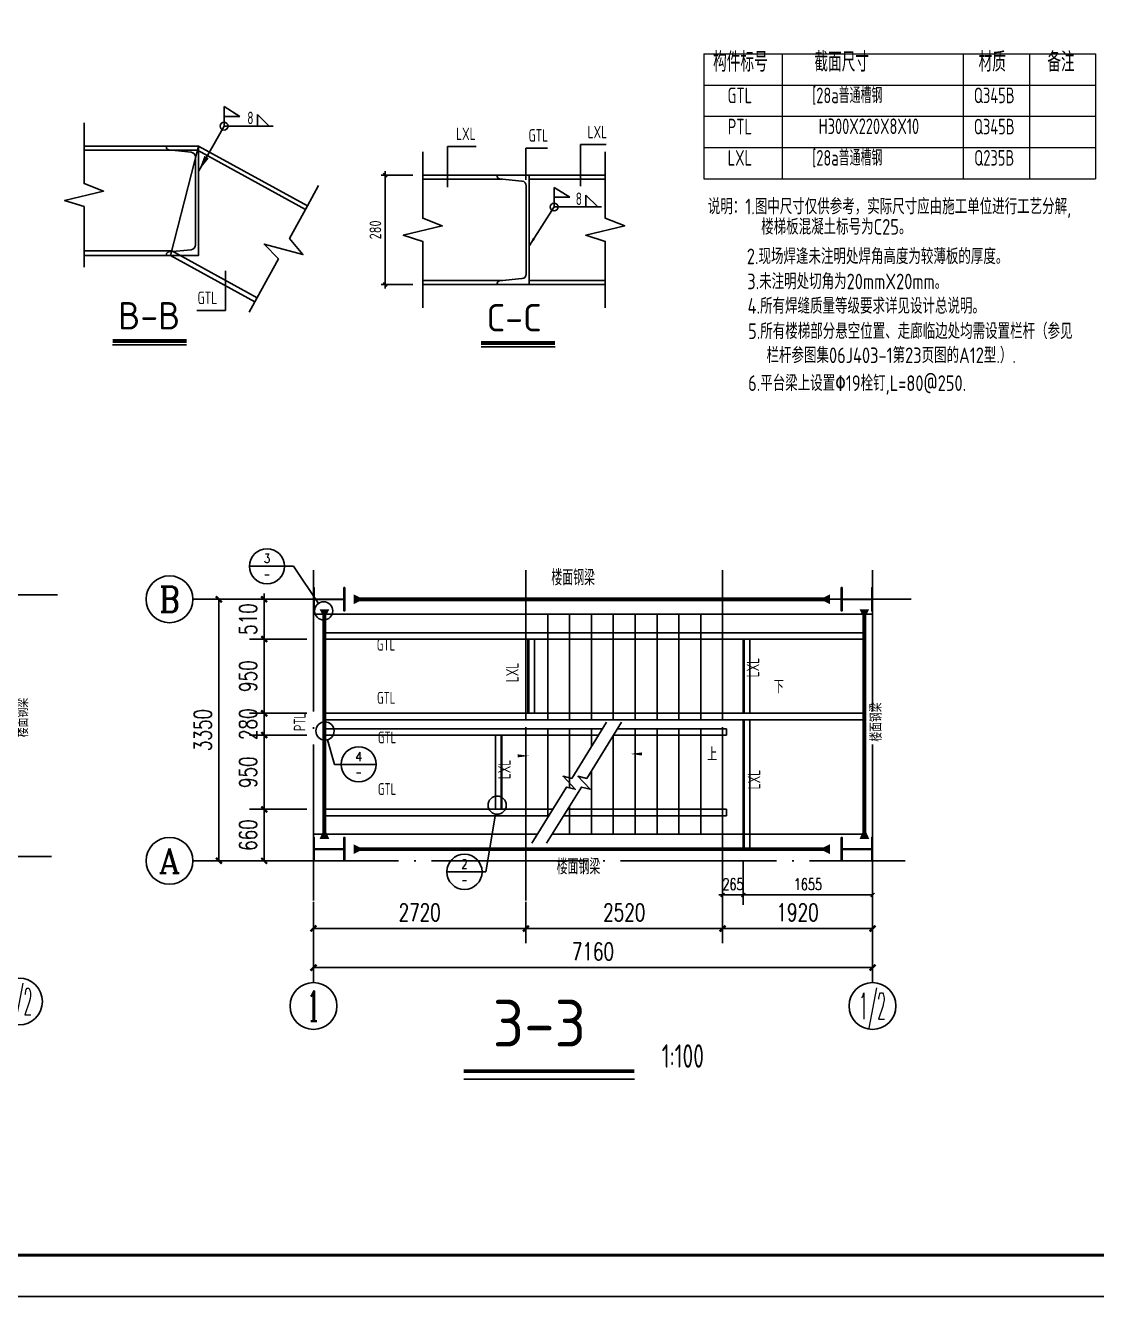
# Model space of a CAD drawing. Extents: x -89996 to 1006241, y -2176 to 440573.
# Drawn here: x 765586 to 779305, y 141094 to 157371 of the extents above; entities that cross this region are included whole.
import ezdxf
from ezdxf.enums import TextEntityAlignment as Align

# ---------------------------------------------------------------- set-up
doc = ezdxf.new("R2010")
doc.units = 0
doc.header["$LTSCALE"] = 1000
doc.header["$MEASUREMENT"] = 0
doc.linetypes.add('DOTE', pattern=[2.4200000000000004, 2, -0.2, 0.02, -0.2])
for name, color, linetype in [('AXIS', 3, 'Continuous'), ('AXIS_TEXT', 7, 'Continuous'), ('BORDER', 7, 'Continuous'), ('COLU', 7, 'Continuous'), ('DIM_SYMB', 3, 'Continuous'), ('DOTE', 1, 'DOTE'), ('Gjlx', 3, 'Continuous'), ('GL', 150, 'Continuous'), ('GZ', 50, 'Continuous'), ('NUM', 7, 'Continuous'), ('PUB_DIM', 3, 'Continuous'), ('PUB_TEXT', 7, 'Continuous'), ('PUB_TITLE', 4, 'Continuous'), ('PZ', 202, 'Continuous'), ('STPM_RBEAM_NUM', 7, 'Continuous'), ('STPM_RBEAM_SIG', 2, 'Continuous'), ('TEXT', 7, 'Continuous'), ('THIN', 7, 'Continuous'), ('WELD', 7, 'Continuous'), ('YCX', 90, 'Continuous'), ('型钢', 6, 'Continuous'), ('引出线', 3, 'Continuous')]:
    doc.layers.add(name, color=color, linetype=linetype)
doc.layers.add('S-OTHR-THIN', color=7, linetype='Continuous', lineweight=18)
doc.layers.add('螺栓', color=15, linetype='Continuous', lineweight=18)
doc.styles.add('_TCH_AXIS', font='COMPLEX', dxfattribs={"bigfont": 'GBCBIG'})
doc.styles.add('_TCH_DIM', font='SIMPLEX', dxfattribs={"bigfont": 'GBCBIG'})
doc.styles.add('_TCH_DIM_T3', font='SIMPLEX', dxfattribs={"width": 0.7058823529411765, "bigfont": 'GBCBIG'})
doc.styles.add('_TCH_LABEL', font='COMPLEX', dxfattribs={"bigfont": 'GBCBIG'})
doc.styles.add('COMPLEX', font='COMPLEX')
doc.styles.get("Standard").update_dxf_attribs({"font": 'gbenor.shx', "bigfont": 'gbcbig.shx'})
doc.styles.add('TSSD_Dimension', font='Tssdeng.shx', dxfattribs={"width": 0.8, "bigfont": 'hztxt.shx'})
doc.styles.add('TSSD_Label', font='tssdeng.shx', dxfattribs={"width": 0.7, "bigfont": 'hztxt.shx'})
doc.styles.add('TSSD_Norm', font='tssdeng.shx', dxfattribs={"bigfont": 'hztxt.shx'})
doc.styles.add('TSSD_Rein', font='Tssdeng.shx', dxfattribs={"width": 0.7, "bigfont": 'hztxt.shx'})
doc.dimstyles.new('_TCH_ARCH&&50', dxfattribs={"dimtxt": 148.75, "dimasz": 50, "dimexe": 125, "dimexo": 150, "dimgap": 63.12500000000001, "dimtad": 1, "dimdec": 0, "dimzin": 0, "dimdsep": 46, "dimtxsty": '_TCH_DIM_T3', "dimblk": 'ARCHTICK', "dimcen": 0.09, "dimclrd": 3, "dimclre": 3, "dimclrt": 7, "dimazin": 2, "dimtfac": 1, "dimtdec": 0, "dimtix": 1, "dimtmove": 2, "dimatfit": 3, "dimfxl": 0, "dimtolj": 1, "dimtzin": 0, "dimarcsym": 0})
doc.dimstyles.new('_TCH_ARCH&&75', dxfattribs={"dimtxt": 223.125, "dimasz": 75, "dimexe": 187.5, "dimexo": 225, "dimgap": 94.68750000000001, "dimtad": 1, "dimdec": 0, "dimzin": 0, "dimdsep": 46, "dimtxsty": '_TCH_DIM_T3', "dimblk": 'ARCHTICK', "dimcen": 0.09, "dimclrt": 7, "dimazin": 2, "dimtfac": 1, "dimtdec": 0, "dimtix": 1, "dimtmove": 2, "dimatfit": 3, "dimfxl": 0, "dimtolj": 1, "dimtzin": 0, "dimarcsym": 0})
doc.dimstyles.new('TSSD_10_50', dxfattribs={"dimtxt": 150, "dimasz": 50, "dimexe": 50, "dimexo": 125, "dimgap": 50, "dimtad": 1, "dimdec": 0, "dimlfac": 0.2, "dimzin": 0, "dimdsep": 46, "dimtxsty": 'TSSD_Dimension', "dimblk": 'ARCHTICK', "dimcen": 0, "dimdle": 50, "dimclrt": 7, "dimadec": 0, "dimazin": 0, "dimtfac": 1, "dimtdec": 0, "dimtix": 1, "dimtmove": 2, "dimatfit": 3, "dimfxl": 0, "dimtolj": 1, "dimtzin": 0, "dimarcsym": 0})
doc.dimstyles.new('TSSD_LEADER_STYLE_100.0', dxfattribs={"dimtxt": 300, "dimasz": 100, "dimexe": 100, "dimexo": 250, "dimgap": 0.09, "dimtad": 0, "dimtih": 1, "dimtoh": 1, "dimdec": 4, "dimzin": 0, "dimdsep": 46, "dimtxsty": 'Standard', "dimcen": 0.09, "dimdle": 100, "dimclrt": 7, "dimadec": 0, "dimazin": 0, "dimtfac": 1, "dimtdec": 4, "dimtofl": 0, "dimtmove": 0, "dimatfit": 3, "dimfxl": 0, "dimtolj": 1, "dimtzin": 0, "dimarcsym": 0})
doc.dimstyles.new('TSSD_LEADER_STYLE_200.0', dxfattribs={"dimtxt": 0.18, "dimasz": 200, "dimexe": 0.18, "dimexo": 0.0625, "dimgap": 0.09, "dimtad": 0, "dimtih": 1, "dimtoh": 1, "dimdec": 4, "dimzin": 0, "dimdsep": 46, "dimtxsty": 'Standard', "dimcen": 0.09, "dimadec": 0, "dimazin": 0, "dimtfac": 1, "dimtdec": 4, "dimtofl": 0, "dimtmove": 0, "dimatfit": 3, "dimfxl": 0, "dimtolj": 1, "dimtzin": 0, "dimarcsym": 0})

# ---------------------------------------------------------------- blocks, each defined once
blk = doc.blocks.new('_WELD001')
at = {"linetype": 'ByBlock'}
h = blk.add_hatch(color=0, dxfattribs=at)
h.paths.add_polyline_path([(0.8000000000000007, 0.5), (0, 1), (0, 0.5)], flags=16)
edge = h.paths.add_edge_path()
edge.add_line((0.8000000000000007, 0.5), (0, 1))
edge.add_line((0, 0.5), (0.8000000000000007, 0.5))
edge.add_line((0, 0), (0, 1))
at = {"color": 0, "linetype": 'ByBlock'}
for p, q in [((0, 0), (0, 1)), ((0.8000000000000007, 0.5), (0, 1)), ((0, 0.5), (0.8000000000000007, 0.5))]:
    blk.add_line(p, q, dxfattribs=at)
blk = doc.blocks.new('_WELD003')
at = {"color": 0, "linetype": 'ByBlock'}
blk.add_circle((0, 0), 0.5, dxfattribs=at)
blk = doc.blocks.new('_WELD004')
at = {"color": 0, "linetype": 'ByBlock'}
for p, q in [((0, 1), (0.9999999999999991, 0)), ((0, 0), (0, 1))]:
    blk.add_line(p, q, dxfattribs=at)
blk = doc.blocks.new('_ArchTick')
at = {"color": 0, "linetype": 'ByBlock', "const_width": 0.4}
blk.add_lwpolyline([(-0.5, -0.5), (0.5, 0.5)], dxfattribs=at)
blk = doc.blocks.new('*D2552')
at = {"layer": 'AXIS', "color": 0, "lineweight": -2, "transparency": 16777216}
for p, q in [((770549.7532565352, 155452.8285089657), (770142.9179762118, 155452.8285089657)), ((770192.9179762118, 155502.8285089657), (770192.9179762118, 154002.8285089661)), ((770549.7532565352, 154052.8285089661), (770142.9179762118, 154052.8285089661))]:
    blk.add_line(p, q, dxfattribs=at)
at = {"layer": 'Defpoints', "color": 0, "transparency": 16777216}
for p in [(770674.7532565352, 155452.8285089657), (770192.9179762118, 154052.8285089661), (770674.7532565352, 154052.8285089661)]:
    blk.add_point(p, dxfattribs=at)
at = {"layer": 'AXIS', "color": 0, "lineweight": -2, "transparency": 16777216, "xscale": 50, "yscale": 50, "zscale": 50}
for p, rotation in [((770192.9179762118, 155452.8285089657), 90), ((770192.9179762118, 154052.8285089661), 270)]:
    blk.add_blockref('_ArchTick', p, dxfattribs=dict(at, rotation=rotation))
at = {"layer": 'AXIS', "color": 7, "transparency": 16777216, "insert": (770067.9179762118, 154752.828508966), "char_height": 150, "attachment_point": 5, "rotation": 90, "style": 'TSSD_Dimension'}
blk.add_mtext('\\A1;280', dxfattribs=at)
blk = doc.blocks.new('*D2589')
at = {"layer": 'AXIS', "color": 3, "linetype": 'ByBlock', "lineweight": -2, "transparency": 16777216}
for p, q in [((774515.2212639037, 146672.879630641), (774515.2212639037, 146111.9034683497)), ((774780.1718688777, 146672.8717376434), (774780.1718688777, 146111.9034683497)), ((774515.2212639037, 146236.9034683497), (774465.2212639037, 146236.9034683497)), ((774515.2212639037, 146236.9034683497), (774780.1718688777, 146236.9034683497)), ((774780.1718688777, 146236.9034683497), (774830.1718688777, 146236.9034683497))]:
    blk.add_line(p, q, dxfattribs=at)
at = {"layer": 'Defpoints', "color": 0, "linetype": 'ByBlock', "transparency": 16777216}
for p in [(774515.2212639037, 146822.879630641), (774780.1718688777, 146822.8717376434), (774780.1718688777, 146236.9034683497)]:
    blk.add_point(p, dxfattribs=at)
at = {"layer": 'AXIS', "color": 3, "linetype": 'ByBlock', "lineweight": -2, "transparency": 16777216, "xscale": 50, "yscale": 50, "zscale": 50}
blk.add_blockref('_ArchTick', (774515.2212639037, 146236.9034683497), dxfattribs=at)
at = {"layer": 'AXIS', "color": 3, "linetype": 'ByBlock', "lineweight": -2, "transparency": 16777216, "xscale": 50, "yscale": 50, "zscale": 50, "rotation": 180}
blk.add_blockref('_ArchTick', (774780.1718688777, 146236.9034683497), dxfattribs=at)
at = {"layer": 'AXIS', "color": 7, "linetype": 'ByBlock', "transparency": 16777216, "insert": (774647.6965663907, 146374.4034683497), "char_height": 148.75, "attachment_point": 5, "style": '_TCH_DIM_T3'}
blk.add_mtext('\\A1;265', dxfattribs=at)
blk = doc.blocks.new('*D2590')
at = {"layer": 'AXIS', "color": 3, "linetype": 'ByBlock', "lineweight": -2, "transparency": 16777216}
for p, q in [((774780.171868989, 146672.8754720577), (774780.171868989, 146111.9034683497)), ((776435.2212639407, 146522.9538102935), (776435.2212639407, 146111.9034683497)), ((774780.171868989, 146236.9034683497), (776435.2212639407, 146236.9034683497))]:
    blk.add_line(p, q, dxfattribs=at)
at = {"layer": 'Defpoints', "color": 0, "linetype": 'ByBlock', "transparency": 16777216}
for p in [(774780.171868989, 146822.8754720577), (776435.2212639407, 146672.9538102935), (776435.2212639407, 146236.9034683497)]:
    blk.add_point(p, dxfattribs=at)
at = {"layer": 'AXIS', "color": 3, "linetype": 'ByBlock', "lineweight": -2, "transparency": 16777216, "xscale": 50, "yscale": 50, "zscale": 50, "rotation": 180}
blk.add_blockref('_ArchTick', (774780.171868989, 146236.9034683497), dxfattribs=at)
at = {"layer": 'AXIS', "color": 3, "linetype": 'ByBlock', "lineweight": -2, "transparency": 16777216, "xscale": 50, "yscale": 50, "zscale": 50}
blk.add_blockref('_ArchTick', (776435.2212639407, 146236.9034683497), dxfattribs=at)
at = {"layer": 'AXIS', "color": 7, "linetype": 'ByBlock', "transparency": 16777216, "insert": (775607.6965664648, 146374.4034683497), "char_height": 148.75, "attachment_point": 5, "style": '_TCH_DIM_T3'}
blk.add_mtext('\\A1;1655', dxfattribs=at)
blk = doc.blocks.new('*D2637')
at = {"layer": 'Defpoints', "color": 0, "transparency": 16777216}
for p in [(768644.239263474, 147332.9538134448), (769415.6534593048, 147332.9538134448), (769415.6534593047, 146672.9538127752)]:
    blk.add_point(p, dxfattribs=at)
at = {"layer": 'PUB_DIM', "color": 0, "lineweight": -2, "transparency": 16777216}
for p, q in [((769190.6534593048, 147332.9538134448), (768456.739263474, 147332.9538134448)), ((768644.239263474, 146672.9538127752), (768644.239263474, 147332.9538134448)), ((769190.6534593047, 146672.9538127752), (768456.739263474, 146672.9538127752))]:
    blk.add_line(p, q, dxfattribs=at)
at = {"layer": 'PUB_DIM', "color": 0, "lineweight": -2, "transparency": 16777216, "xscale": 75, "yscale": 75, "zscale": 75}
for p, rotation in [((768644.239263474, 147332.9538134448), 90), ((768644.239263474, 146672.9538127752), 270)]:
    blk.add_blockref('_ArchTick', p, dxfattribs=dict(at, rotation=rotation))
at = {"layer": 'PUB_DIM', "color": 7, "transparency": 16777216, "insert": (768437.989263474, 147002.9538131101), "char_height": 223.125, "attachment_point": 5, "rotation": 90, "style": '_TCH_DIM_T3'}
blk.add_mtext('\\A1;660', dxfattribs=at)
blk = doc.blocks.new('*D2638')
at = {"layer": 'Defpoints', "color": 0, "transparency": 16777216}
for p in [(768644.2392634741, 148282.9538127743), (769415.6534593048, 148282.9538127743), (769415.6534593048, 147332.9538134449)]:
    blk.add_point(p, dxfattribs=at)
at = {"layer": 'PUB_DIM', "color": 0, "lineweight": -2, "transparency": 16777216}
for p, q in [((769190.6534593048, 148282.9538127743), (768456.7392634741, 148282.9538127743)), ((768644.2392634741, 147332.9538134449), (768644.2392634741, 148282.9538127743)), ((769190.6534593048, 147332.9538134449), (768456.7392634741, 147332.9538134449))]:
    blk.add_line(p, q, dxfattribs=at)
at = {"layer": 'PUB_DIM', "color": 0, "lineweight": -2, "transparency": 16777216, "xscale": 75, "yscale": 75, "zscale": 75}
for p, rotation in [((768644.2392634741, 148282.9538127743), 90), ((768644.2392634741, 147332.9538134449), 270)]:
    blk.add_blockref('_ArchTick', p, dxfattribs=dict(at, rotation=rotation))
at = {"layer": 'PUB_DIM', "color": 7, "transparency": 16777216, "insert": (768437.9892634741, 147807.9538131097), "char_height": 223.125, "attachment_point": 5, "rotation": 90, "style": '_TCH_DIM_T3'}
blk.add_mtext('\\A1;950', dxfattribs=at)
blk = doc.blocks.new('*D2639')
at = {"layer": 'Defpoints', "color": 0, "transparency": 16777216}
for p in [(768644.2392634742, 148562.9538134451), (769415.653459305, 148562.9538134451), (769415.6534593048, 148282.953812774)]:
    blk.add_point(p, dxfattribs=at)
at = {"layer": 'PUB_DIM', "color": 0, "lineweight": -2, "transparency": 16777216}
for p, q in [((768644.2392634742, 148562.9538134451), (768644.2392634742, 148637.9538134451)), ((769190.653459305, 148562.9538134451), (768456.7392634742, 148562.9538134451)), ((768644.2392634742, 148282.953812774), (768644.2392634742, 148562.9538134451)), ((769190.6534593048, 148282.953812774), (768456.7392634742, 148282.953812774)), ((768644.2392634742, 148282.953812774), (768644.2392634742, 148207.953812774))]:
    blk.add_line(p, q, dxfattribs=at)
at = {"layer": 'PUB_DIM', "color": 0, "lineweight": -2, "transparency": 16777216, "xscale": 75, "yscale": 75, "zscale": 75}
for p, rotation in [((768644.2392634742, 148562.9538134451), 270), ((768644.2392634742, 148282.953812774), 90)]:
    blk.add_blockref('_ArchTick', p, dxfattribs=dict(at, rotation=rotation))
at = {"layer": 'PUB_DIM', "color": 7, "transparency": 16777216, "insert": (768437.9892634742, 148422.9538131096), "char_height": 223.125, "attachment_point": 5, "rotation": 90, "style": '_TCH_DIM_T3'}
blk.add_mtext('\\A1;280', dxfattribs=at)
blk = doc.blocks.new('*D2640')
at = {"layer": 'Defpoints', "color": 0, "transparency": 16777216}
for p in [(768644.2392634742, 149512.9538127742), (769415.6534593051, 149512.9538127742), (769415.653459305, 148562.9538134453)]:
    blk.add_point(p, dxfattribs=at)
at = {"layer": 'PUB_DIM', "color": 0, "lineweight": -2, "transparency": 16777216}
for p, q in [((769190.6534593051, 149512.9538127742), (768456.7392634742, 149512.9538127742)), ((768644.2392634742, 148562.9538134453), (768644.2392634742, 149512.9538127742)), ((769190.653459305, 148562.9538134453), (768456.7392634742, 148562.9538134453))]:
    blk.add_line(p, q, dxfattribs=at)
at = {"layer": 'PUB_DIM', "color": 0, "lineweight": -2, "transparency": 16777216, "xscale": 75, "yscale": 75, "zscale": 75}
for p, rotation in [((768644.2392634742, 149512.9538127742), 90), ((768644.2392634742, 148562.9538134453), 270)]:
    blk.add_blockref('_ArchTick', p, dxfattribs=dict(at, rotation=rotation))
at = {"layer": 'PUB_DIM', "color": 7, "transparency": 16777216, "insert": (768437.9892634742, 149037.9538131099), "char_height": 223.125, "attachment_point": 5, "rotation": 90, "style": '_TCH_DIM_T3'}
blk.add_mtext('\\A1;950', dxfattribs=at)
blk = doc.blocks.new('*D2641')
at = {"layer": 'Defpoints', "color": 0, "transparency": 16777216}
for p in [(768644.2392634744, 150022.953812865), (769415.6534593051, 150022.953812865), (769415.6534593051, 149512.9538127743)]:
    blk.add_point(p, dxfattribs=at)
at = {"layer": 'PUB_DIM', "color": 0, "lineweight": -2, "transparency": 16777216}
for p, q in [((768644.2392634744, 150022.953812865), (768644.2392634744, 150097.953812865)), ((769190.6534593051, 150022.953812865), (768456.7392634744, 150022.953812865)), ((768644.2392634744, 149512.9538127743), (768644.2392634744, 150022.953812865)), ((769190.6534593051, 149512.9538127743), (768456.7392634744, 149512.9538127743)), ((768644.2392634744, 149512.9538127743), (768644.2392634744, 149437.9538127743))]:
    blk.add_line(p, q, dxfattribs=at)
at = {"layer": 'PUB_DIM', "color": 0, "lineweight": -2, "transparency": 16777216, "xscale": 75, "yscale": 75, "zscale": 75}
for p, rotation in [((768644.2392634744, 150022.953812865), 270), ((768644.2392634744, 149512.9538127743), 90)]:
    blk.add_blockref('_ArchTick', p, dxfattribs=dict(at, rotation=rotation))
at = {"layer": 'PUB_DIM', "color": 7, "transparency": 16777216, "insert": (768437.9892634744, 149767.9538128198), "char_height": 223.125, "attachment_point": 5, "rotation": 90, "style": '_TCH_DIM_T3'}
blk.add_mtext('\\A1;510', dxfattribs=at)
blk = doc.blocks.new('*D2642')
at = {"layer": 'Defpoints', "color": 0, "transparency": 16777216}
for p in [(768063.9562795995, 150022.9538128732), (768366.1922581289, 150022.9538128732), (768366.1922581289, 146672.9538127743)]:
    blk.add_point(p, dxfattribs=at)
at = {"layer": 'PUB_DIM', "color": 0, "lineweight": -2, "transparency": 16777216}
for p, q in [((768141.1922581289, 150022.9538128732), (767876.4562795995, 150022.9538128732)), ((768063.9562795995, 146672.9538127743), (768063.9562795995, 150022.9538128732)), ((768141.1922581289, 146672.9538127743), (767876.4562795995, 146672.9538127743))]:
    blk.add_line(p, q, dxfattribs=at)
at = {"layer": 'PUB_DIM', "color": 0, "lineweight": -2, "transparency": 16777216, "xscale": 75, "yscale": 75, "zscale": 75}
for p, rotation in [((768063.9562795995, 150022.9538128732), 90), ((768063.9562795995, 146672.9538127743), 270)]:
    blk.add_blockref('_ArchTick', p, dxfattribs=dict(at, rotation=rotation))
at = {"layer": 'PUB_DIM', "color": 7, "transparency": 16777216, "insert": (767857.7062795995, 148347.9538128238), "char_height": 223.125, "attachment_point": 5, "rotation": 90, "style": '_TCH_DIM_T3'}
blk.add_mtext('\\A1;3350', dxfattribs=at)
blk = doc.blocks.new('*D2643')
at = {"layer": 'Defpoints', "color": 0, "transparency": 16777216}
for p in [(774515.2212639035, 146372.9538127747), (776435.2212638453, 146372.9538127745), (776435.2212638453, 145807.1293593129)]:
    blk.add_point(p, dxfattribs=at)
at = {"layer": 'PUB_DIM', "color": 0, "lineweight": -2, "transparency": 16777216}
for p, q in [((774515.2212639035, 146147.9538127747), (774515.2212639035, 145619.6293593129)), ((776435.2212638453, 146147.9538127745), (776435.2212638453, 145619.6293593129)), ((774515.2212639035, 145807.1293593129), (776435.2212638453, 145807.1293593129))]:
    blk.add_line(p, q, dxfattribs=at)
at = {"layer": 'PUB_DIM', "color": 0, "lineweight": -2, "transparency": 16777216, "xscale": 75, "yscale": 75, "zscale": 75, "rotation": 180}
blk.add_blockref('_ArchTick', (774515.2212639035, 145807.1293593129), dxfattribs=at)
at = {"layer": 'PUB_DIM', "color": 0, "lineweight": -2, "transparency": 16777216, "xscale": 75, "yscale": 75, "zscale": 75}
blk.add_blockref('_ArchTick', (776435.2212638453, 145807.1293593129), dxfattribs=at)
at = {"layer": 'PUB_DIM', "color": 7, "transparency": 16777216, "insert": (775475.2212638744, 146013.3793593129), "char_height": 223.125, "attachment_point": 5, "style": '_TCH_DIM_T3'}
blk.add_mtext('\\A1;1920', dxfattribs=at)
blk = doc.blocks.new('*D2644')
at = {"layer": 'Defpoints', "color": 0, "transparency": 16777216}
for p in [(771995.2212639097, 146372.953812775), (774515.2212639035, 146372.9538127747), (774515.2212639035, 145807.1293593132)]:
    blk.add_point(p, dxfattribs=at)
at = {"layer": 'PUB_DIM', "color": 0, "lineweight": -2, "transparency": 16777216}
for p, q in [((771995.2212639097, 146147.953812775), (771995.2212639097, 145619.6293593132)), ((774515.2212639035, 146147.9538127747), (774515.2212639035, 145619.6293593132)), ((771995.2212639097, 145807.1293593132), (774515.2212639035, 145807.1293593132))]:
    blk.add_line(p, q, dxfattribs=at)
at = {"layer": 'PUB_DIM', "color": 0, "lineweight": -2, "transparency": 16777216, "xscale": 75, "yscale": 75, "zscale": 75, "rotation": 180}
blk.add_blockref('_ArchTick', (771995.2212639097, 145807.1293593132), dxfattribs=at)
at = {"layer": 'PUB_DIM', "color": 0, "lineweight": -2, "transparency": 16777216, "xscale": 75, "yscale": 75, "zscale": 75}
blk.add_blockref('_ArchTick', (774515.2212639035, 145807.1293593132), dxfattribs=at)
at = {"layer": 'PUB_DIM', "color": 7, "transparency": 16777216, "insert": (773255.2212639067, 146013.3793593132), "char_height": 223.125, "attachment_point": 5, "style": '_TCH_DIM_T3'}
blk.add_mtext('\\A1;2520', dxfattribs=at)
blk = doc.blocks.new('*D2645')
at = {"layer": 'Defpoints', "color": 0, "transparency": 16777216}
for p in [(769275.2212638402, 146372.9538127753), (771995.2212639097, 146372.953812775), (771995.2212639097, 145807.1293593135)]:
    blk.add_point(p, dxfattribs=at)
at = {"layer": 'PUB_DIM', "color": 0, "lineweight": -2, "transparency": 16777216}
for p, q in [((769275.2212638402, 146147.9538127753), (769275.2212638402, 145619.6293593135)), ((771995.2212639097, 146147.953812775), (771995.2212639097, 145619.6293593135)), ((769275.2212638402, 145807.1293593135), (771995.2212639097, 145807.1293593135))]:
    blk.add_line(p, q, dxfattribs=at)
at = {"layer": 'PUB_DIM', "color": 0, "lineweight": -2, "transparency": 16777216, "xscale": 75, "yscale": 75, "zscale": 75, "rotation": 180}
blk.add_blockref('_ArchTick', (769275.2212638402, 145807.1293593135), dxfattribs=at)
at = {"layer": 'PUB_DIM', "color": 0, "lineweight": -2, "transparency": 16777216, "xscale": 75, "yscale": 75, "zscale": 75}
blk.add_blockref('_ArchTick', (771995.2212639097, 145807.1293593135), dxfattribs=at)
at = {"layer": 'PUB_DIM', "color": 7, "transparency": 16777216, "insert": (770635.221263875, 146013.3793593135), "char_height": 223.125, "attachment_point": 5, "style": '_TCH_DIM_T3'}
blk.add_mtext('\\A1;2720', dxfattribs=at)
blk = doc.blocks.new('*D2646')
at = {"layer": 'Defpoints', "color": 0, "transparency": 16777216}
for p in [(769275.2212638403, 146372.9538127745), (776435.2212638455, 146372.9538127745), (776435.2212638455, 145305.7464443784)]:
    blk.add_point(p, dxfattribs=at)
at = {"layer": 'PUB_DIM', "color": 0, "lineweight": -2, "transparency": 16777216}
for p, q in [((769275.2212638403, 146147.9538127745), (769275.2212638403, 145118.2464443784)), ((776435.2212638455, 146147.9538127745), (776435.2212638455, 145118.2464443784)), ((769275.2212638403, 145305.7464443784), (776435.2212638455, 145305.7464443784))]:
    blk.add_line(p, q, dxfattribs=at)
at = {"layer": 'PUB_DIM', "color": 0, "lineweight": -2, "transparency": 16777216, "xscale": 75, "yscale": 75, "zscale": 75, "rotation": 180}
blk.add_blockref('_ArchTick', (769275.2212638403, 145305.7464443784), dxfattribs=at)
at = {"layer": 'PUB_DIM', "color": 0, "lineweight": -2, "transparency": 16777216, "xscale": 75, "yscale": 75, "zscale": 75}
blk.add_blockref('_ArchTick', (776435.2212638455, 145305.7464443784), dxfattribs=at)
at = {"layer": 'PUB_DIM', "color": 7, "transparency": 16777216, "insert": (772855.2212638429, 145511.9964443784), "char_height": 223.125, "attachment_point": 5, "style": '_TCH_DIM_T3'}
blk.add_mtext('\\A1;7160', dxfattribs=at)
blk = doc.blocks.new('_AXISO')
blk.add_circle((0, 0), 0.5)
at = {"layer": 'AXIS_TEXT', "style": 'COMPLEX', "width": 1.041666666666667}
blk.add_attdef('A', text='', height=0.56, dxfattribs=at).set_placement((-0.25, -0.28), (0.25, -0.28), align=Align.FIT)

msp = doc.modelspace()

# ---------------------------------------------------------------- linework, layer by layer
at = {"layer": 'AXIS'}
for p, q in [((768905.4455117596, 150445.7952714813), (768455.4455117596, 150445.7952714813)), ((769018.8038167033, 150445.7952714813), (768905.4455117596, 150445.7952714813)), ((769339.9396933721, 149970.5374788313), (769018.8038167033, 150445.7952714813)), ((769454.8669621247, 148224.63084699), (769545.6120302943, 147908.4892441067)), ((769545.6120302943, 147908.4892441067), (769629.3908182285, 147908.4892441067)), ((770079.3908182285, 147908.4892441067), (769629.3908182285, 147908.4892441067)), ((771608.107788573, 147271.3439697064), (771482.684197078, 146532.3945953325)), ((771433.9543035313, 146532.3945953325), (770983.9543035313, 146532.3945953325)), ((771482.684197078, 146532.3945953325), (771433.9543035313, 146532.3945953325))]:
    msp.add_line(p, q, dxfattribs=at)
for centre, radius in [((768680.4455117596, 150445.7952714813), 225), ((769405.202131118, 149873.9538070603), 116.5658244654769), ((769422.7066377703, 148336.6723793373), 116.5658244654769), ((769854.3908182285, 147908.4892441067), 225), ((771627.6137965041, 147386.2661481051), 116.5658244654769), ((771208.9543035313, 146532.3945953325), 225)]:
    msp.add_circle(centre, radius, dxfattribs=at)
at = {"layer": 'BORDER', "const_width": 39.77272519886361}
msp.add_lwpolyline([(744132.1482201798, 141624.0125658005), (744132.1482201798, 172063.4049179974), (786874.570233892, 172063.4049179974), (786874.570233892, 141624.0125658005)], close=True, dxfattribs=at)
at = {"layer": 'COLU'}
for p, q in [((776435.2212638453, 149832.0386827363, 1.215519822169654), (769275.2212639097, 149832.0386827361, 1.215519822169654)), ((772143.1080593591, 147014.953812735), (769275.2212639097, 147014.9538127351, 1.215519822169654)), ((776331.0714624819, 147014.9538127349, -1.775018644080975), (772333.8044970528, 147014.953812735, -0.08082442459377637))]:
    msp.add_line(p, q, dxfattribs=at)
at = {"layer": 'DIM_SYMB'}
for points in [[(775118.8488765088, 148906.6695700158, 0, 0, 0), (771410.3781147305, 148906.6695700145, 0, 0, 0), (771410.3781147323, 148017.674147122, 0, 0, 0), (772039.1645419706, 148017.6741471234, 0, 40.00000000000001, 0), (771889.1645419706, 148017.6741471231, 0, 0, 0)], [(774266.2379236504, 148042.0399875419, 0, 0, 0), (773332.4679634677, 148042.0399875419, 0, 40.00000000000001, 0), (773482.4679634677, 148042.0399875419, 0, 0, 0)]]:
    msp.add_lwpolyline(points, format="xyseb", dxfattribs=at)
at = {"layer": 'DOTE'}
for p, q in [((769275.2212639097, 146164.9668299141), (769275.2212639096, 150395.4304238426)), ((771995.2212639097, 146164.9668299142), (771995.2212639096, 150395.4304238427)), ((774515.2212639037, 146164.9668299694), (774515.2212639035, 150395.4304238979)), ((776435.2212638455, 146164.9668299141), (776435.2212638453, 150395.4304238426)), ((765997.8573876994, 150079.5569548322), (757434.0769459169, 150079.5569549313)), ((776929.9726999115, 150022.9538127742), (768366.1922581289, 150022.9538128732)), ((757434.0769459169, 146729.5569548323), (765921.3845637578, 146729.5569548323)), ((768366.1922581289, 146672.9538127743), (776853.4998759698, 146672.9538127743))]:
    msp.add_line(p, q, dxfattribs=at)
at = {"layer": 'Gjlx', "const_width": 50}
for points in [[(769415.6534593053, 149895.2844973248), (769415.653459305, 146952.407057167)], [(775826.2265499416, 150022.8590548435), (769789.0280977347, 150022.9538128565)], [(776331.0714624822, 149895.2844973248), (776331.0714624819, 146952.407057167)], [(775826.2265499416, 146822.8590535047), (769789.0280977347, 146822.9538115176)]]:
    msp.add_lwpolyline(points, dxfattribs=at)
at = {"layer": 'GL'}
for p, q in [((767802.4142292675, 155823.5086477351), (766336.6505699602, 155823.5086477356)), ((767444.1798210207, 154423.508647736), (767802.4142292666, 155823.508647736)), ((769197.4349441992, 155059.5687340762), (767802.4142292675, 155823.5086477351)), ((767789.6201432568, 155773.508647736), (766336.6505699602, 155773.508647736)), ((769173.4192130959, 155015.7139206621), (767789.6201432568, 155773.508647736)), ((771648.6766949119, 155452.8285089661), (770674.7532565352, 155452.8285089657)), ((772038.6766949119, 155452.8285089661), (773012.6001332882, 155452.8285089657)), ((771689.9266949096, 155402.8285089661), (770674.7532565352, 155402.8285089661)), ((772038.6766949119, 155402.8285089661), (773012.6001332882, 155402.8285089661)), ((767459.5327242326, 154483.5086477351), (766336.6505699602, 154483.5086477356)), ((768553.8133506358, 153884.2597345792), (767459.5327242326, 154483.5086477351)), ((767444.1798210221, 154423.5086477351), (766336.6505699602, 154423.5086477356)), ((768524.9944733118, 153831.6339584825), (767444.1798210221, 154423.5086477351)), ((771689.9266949128, 154102.8285089661), (770674.7532565352, 154102.8285089661)), ((772038.6766949114, 154052.8285089661), (770674.7532565352, 154052.8285089661)), ((771648.6766949119, 154052.8285089661), (773012.6001332882, 154052.8285089661)), ((772038.6766949119, 154102.8285089661), (773012.6001332882, 154102.8285089661)), ((769415.6534593048, 149594.9538127749), (776331.0714624822, 149594.9538127059)), ((769415.6534593048, 149512.9538127749), (776331.0714624822, 149512.9538127059)), ((772022.2212600397, 148563.9206564992), (772022.2554594736, 149513.0262961098)), ((772032.2212600332, 148563.9202961659), (772032.2554594671, 149513.0259357765)), ((772104.2212600397, 148563.9206564992), (772104.2554594736, 149513.0262961097)), ((774780.1870644697, 148562.9538133919), (774780.2212639035, 149512.0594530024)), ((774790.1870644632, 148562.9534530586), (774790.221263897, 149512.0590926691)), ((774862.1870644697, 148562.9538133918), (774862.2212639035, 149512.0594530024)), ((769415.653459305, 148562.9538134455), (776331.0714624821, 148562.9538133765)), ((769415.653459305, 148480.9538134455), (776331.0714624821, 148480.9538133765)), ((774780.171868989, 146822.8754720577), (774780.2212638878, 148480.953813392)), ((774790.1718689885, 146822.8753151008), (774790.2212638813, 148480.9534530588)), ((774862.1718689506, 146822.8741850109), (774862.2212638878, 148480.953813392)), ((769415.653459305, 148364.9538127744), (772977.1023130507, 148364.9538127229)), ((773167.7987507426, 148364.9538127202), (774565.2212639038, 148364.9538127)), ((769415.653459305, 148282.9538127744), (772926.4085161885, 148282.9538127239)), ((771606.2212637627, 147333.495359531), (771606.221263763, 148281.4978420391)), ((771678.2212637627, 147333.495359531), (771678.221263763, 148281.497842039)), ((771688.2212637627, 147333.495359531), (771688.221263763, 148281.497842039)), ((773117.1049538804, 148282.9538127212), (774565.2212639037, 148282.9538127004)), ((772339.4342788644, 147332.9538127238), (769415.6534593051, 147332.9538127749)), ((774565.2212639037, 147332.9538126849), (772530.130716556, 147332.9538127205)), ((772288.8092788644, 147250.9538127238), (769415.6534593051, 147250.9538127749)), ((774565.2212639037, 147250.9538126834), (772479.505716556, 147250.9538127205))]:
    msp.add_line(p, q, dxfattribs=at)
for points in [[(766336.6505699602, 154273.508647736), (766336.6505699602, 154573.508647736), (766336.6505699602, 155050.5086477356), (766086.6505699602, 155130.5086477356), (766586.0243166115, 155248.824347319), (766336.6505699602, 155346.508647736), (766336.6505699602, 155823.5086477356), (766336.6505699602, 156123.5086477356)], [(770674.7532565352, 153752.8285089661), (770674.7532565352, 154052.8285089661), (770674.7532565352, 154604.8285089657), (770424.7532565352, 154684.8285089657), (770924.1270031864, 154803.1442085491), (770674.7532565352, 154900.8285089657), (770674.7532565352, 155452.8285089657), (770674.7532565352, 155752.8285089657)], [(773012.6001332882, 153752.8285089661), (773012.6001332882, 154052.8285089661), (773012.6001332882, 154604.8285089657), (772762.6001332882, 154684.8285089657), (773261.9738799394, 154803.1442085491), (773012.6001332882, 154900.8285089657), (773012.6001332882, 155452.8285089657), (773012.6001332882, 155752.8285089657)], [(768452.947280003, 153700.0695182401), (768597.0416666216, 153963.1983987245), (768826.1517413456, 154381.5733186946), (768645.3028440399, 154571.8196756727), (769140.1304542345, 154435.7374218659), (768968.324869476, 154641.1938141062), (769197.4349441992, 155059.5687340762), (769341.5293308177, 155322.6976145607)]]:
    msp.add_lwpolyline(points, dxfattribs=at)
at = {"layer": 'GZ'}
for points in [[(769275.2212638175, 150172.9538141142), (769275.2212639097, 149872.9538141142), (769285.2212637055, 149872.9538141047), (769285.2212638431, 150016.1042938703), (769290.2212638415, 150019.9538142243), (769660.5716287016, 150019.9538143413), (769665.2212638431, 150016.1042939916), (769665.2212638864, 149872.9538142364), (769675.2212638049, 149872.9538115333), (769675.2212636145, 150172.9538142132), (769665.2212641253, 150172.9538142341), (769665.2212638371, 150029.9538143433), (769660.7337954212, 150025.9538143415), (769290.2212638389, 150025.9538142243), (769285.2212638371, 150029.9538142221), (769285.2213082868, 150172.9539234376), (769275.2212638175, 150172.9538141142)], [(776035.2212639533, 150172.9538142133), (776035.2212640455, 149872.9538142133), (776045.2212638413, 149872.9538142037), (776045.2212639789, 150016.1042939693), (776050.2212639772, 150019.9538143234), (776420.5716288374, 150019.9538144404), (776425.2212639789, 150016.1042940906), (776425.2212640222, 149872.9538143355), (776435.2212639407, 149872.9538116324), (776435.2212637502, 150172.9538143122), (776425.221264261, 150172.9538143332), (776425.2212639728, 150029.9538144424), (776420.7337955569, 150025.9538144405), (776050.2212639747, 150025.9538143234), (776045.2212639728, 150029.9538143212), (776045.2213084225, 150172.9539235367), (776035.2212639533, 150172.9538142133)], [(769275.2212638175, 146972.9538127753), (769275.2212639097, 146672.9538127753), (769285.2212637055, 146672.9538127658), (769285.2212638431, 146816.1042925314), (769290.2212638415, 146819.9538128854), (769660.5716287016, 146819.9538130024), (769665.2212638431, 146816.1042926527), (769665.2212638864, 146672.9538128976), (769675.2212638049, 146672.9538101944), (769675.2212636145, 146972.9538128743), (769665.2212641253, 146972.9538128952), (769665.2212638371, 146829.9538130044), (769660.7337954212, 146825.9538130026), (769290.2212638389, 146825.9538128854), (769285.2212638371, 146829.9538128832), (769285.2213082868, 146972.9539220987), (769275.2212638175, 146972.9538127753)], [(776035.2212639533, 146972.9538128744), (776035.2212640455, 146672.9538128744), (776045.2212638413, 146672.9538128648), (776045.2212639789, 146816.1042926305), (776050.2212639772, 146819.9538129845), (776420.5716288374, 146819.9538131015), (776425.2212639789, 146816.1042927518), (776425.2212640222, 146672.9538129966), (776435.2212639407, 146672.9538102935), (776435.2212637502, 146972.9538129733), (776425.221264261, 146972.9538129943), (776425.2212639728, 146829.9538131035), (776420.7337955569, 146825.9538131016), (776050.2212639747, 146825.9538129845), (776045.2212639728, 146829.9538129823), (776045.2213084225, 146972.9539221978), (776035.2212639533, 146972.9538128744)]]:
    msp.add_lwpolyline(points, close=True, dxfattribs=at)
at = {"layer": 'NUM', "const_width": 50}
for points in [[(766703.2633149114, 153330.0419026235), (767650.9556226034, 153330.0419026235)], [(771421.7471624911, 153304.8332613842), (772369.4394701831, 153304.8332613842)]]:
    msp.add_lwpolyline(points, dxfattribs=at)
at = {"layer": 'NUM', "color": 6, "const_width": 50}
msp.add_lwpolyline([(771198.8733636641, 143979.6002631101), (773386.0878595992, 143979.6002631101)], dxfattribs=at)
at = {"layer": 'NUM', "color": 6}
msp.add_lwpolyline([(771198.8733636641, 143879.6002631101), (773386.0878595992, 143879.6002631101)], dxfattribs=at)
at = {"layer": 'PUB_DIM'}
for p, q in [((768458.5529994231, 150022.9538128667), (767730.7699340131, 150022.9538128667)), ((768458.5529993857, 146672.9538127743), (767730.7699339758, 146672.9538127743)), ((769275.2212639097, 145998.4918363834), (769275.2212639097, 145114.8178080886)), ((776435.2212638455, 145998.4918363834), (776435.2212638455, 145114.8178080886))]:
    msp.add_line(p, q, dxfattribs=at)
at = {"layer": 'PUB_TITLE'}
msp.add_lwpolyline([(742806.390713551, 141093.7095631489), (742806.390713551, 172593.7079206489), (787404.8732365434, 172593.7079206489), (787404.8732365434, 141093.7095631489)], close=True, dxfattribs=at)
at = {"layer": 'PZ'}
for p, q in [((771995.221263831, 149831.9306821989), (771995.221263831, 148480.9538133967)), ((772275.2212638309, 149831.9306821962), (772275.221263831, 148480.9538133967)), ((772555.2212638309, 149831.9306821935), (772555.221263831, 148480.9538133967)), ((772835.221263831, 149831.9306821909), (772835.221263831, 148480.9538133968)), ((773115.2212638309, 149831.9306821882), (773115.221263831, 148480.9538133968)), ((773395.2212638309, 149831.9306821856), (773395.221263831, 148480.9538133968)), ((773675.2212638309, 149831.9306821829), (773675.221263831, 148480.9538133968)), ((773955.2212638309, 149831.9306821802), (773955.221263831, 148480.9538133969)), ((774235.221263832, 149831.9306821775), (774235.2212638191, 148480.9538133995)), ((774515.2212639141, 149831.9306821775), (774515.2212639013, 148480.9538133995)), ((771995.221263831, 148364.9538127231), (771995.2212638314, 147014.9538127377)), ((772275.221263831, 148364.9538127231), (772275.2212638314, 147228.9445834356)), ((772555.221263831, 148364.9538127232), (772555.2212638312, 147608.0317626628)), ((772835.221263831, 148364.9538127233), (772835.2212638311, 148136.0063118305)), ((773395.2212638311, 148364.953812724), (773395.2212638316, 147014.9538127492)), ((773675.2212638311, 148364.953812724), (773675.2212638315, 147014.953812744)), ((773955.2212638311, 148364.9538127241), (773955.2212638315, 147014.9538127388)), ((774235.2212638311, 148364.9538127242), (774235.2212638316, 147014.953812735)), ((774515.2212639037, 147013.9769440448), (774515.2212639037, 148364.9538128228)), ((774565.2212639037, 148282.9538127004), (774565.2212639037, 148364.9538128228)), ((773115.2212638311, 148279.9068406338), (773115.2212638315, 147014.9538127545)), ((772835.221263831, 147013.9769440111), (772835.2212638311, 147826.9914659544)), ((772555.2212638309, 147013.976944011), (772555.2212638309, 147373.5943041089)), ((774565.2212639037, 147250.9538126834), (774565.2212639037, 147332.9538126849))]:
    msp.add_line(p, q, dxfattribs=at)
at = {"layer": 'STPM_RBEAM_SIG'}
for points in [[(769789.0280977347, 150022.9538128565, 125, 0, 0), (769914.0280977347, 150022.9538128565, 125, 0, 0)], [(775888.7660054764, 150022.953812785, 125, 0, 0), (775763.7660054764, 150022.953812785, 125, 0, 0)], [(769415.6534593053, 149895.2844973248, 125, 0, 0), (769415.6534593053, 149770.2844973248, 125, 0, 0)], [(776331.0714624822, 149895.2844973248, 125, 0, 0), (776331.0714624822, 149770.2844973248, 125, 0, 0)], [(769415.653459305, 146952.407057167, 125, 0, 0), (769415.653459305, 147096.4923280763, 125, 0, 0)], [(776331.0714624819, 146952.407057167, 125, 0, 0), (776331.0714624819, 147096.4923280763, 125, 0, 0)], [(769789.0280977347, 146822.9538115176, 125, 0, 0), (769914.0280977347, 146822.9538115176, 125, 0, 0)], [(775888.7660054764, 146822.9538114461, 125, 0, 0), (775763.7660054764, 146822.9538114461, 125, 0, 0)]]:
    msp.add_lwpolyline(points, format="xyseb", dxfattribs=at)
at = {"layer": 'THIN'}
for points in [[(766703.2633149114, 153280.0419026235), (767650.9556226034, 153280.0419026235)], [(771421.7471624911, 153254.8332613842), (772369.4394701831, 153254.8332613842)], [(772071.008552543, 146898.1704140402), (772515.4080909911, 147617.987938045), (772627.3935774736, 147589.9834595233), (772471.7151378182, 147756.6094581745), (772583.7006243007, 147728.6049796529), (773028.1001627487, 148447.4456348796)], [(772261.7049902367, 146898.1704140402), (772706.1045286848, 147617.987938045), (772818.0900151673, 147589.9834595233), (772662.4115755119, 147756.6094581745), (772774.3970619944, 147728.6049796529), (773218.7966004424, 148447.4456348796)]]:
    msp.add_lwpolyline(points, dxfattribs=at)
at = {"layer": 'WELD'}
for p, q in [((768130.11957389, 156081.6130151398), (768758.3070799669, 156081.6130151398)), ((772357.3439257015, 155046.3917921903), (772965.4539842922, 155046.3917921903))]:
    msp.add_line(p, q, dxfattribs=at)
at = {"layer": '型钢'}
msp.add_line((772051.4707809202, 154102.8285089661), (772038.6766949119, 154102.8285089661), dxfattribs=at)
for points in [[(767802.4142292666, 155123.508647736), (767802.4142292666, 154423.508647736), (767392.4142292666, 154423.508647736), (767392.4142292666, 154439.1027864198, -0.3853135861202985), (767420.5547380473, 154470.197698614), (767708.6332117056, 154499.0055459797, 0.385313586120358), (767764.9142292666, 154561.1953703681), (767764.9142292666, 155685.821925104, 0.3853135861195603), (767708.6332117056, 155748.0117494919), (767420.5547380473, 155776.8195968576, -0.3853135861197663), (767392.4142292666, 155807.9145090518), (767392.4142292666, 155823.508647736), (767802.4142292666, 155823.508647736)], [(772038.6766949119, 154752.8285089661), (772038.6766949119, 154052.8285089661), (771628.6766949119, 154052.8285089661), (771628.6766949119, 154068.4226476499, -0.3853135861202985), (771656.8172036926, 154099.5175598441), (771944.8956773509, 154128.3254072098, 0.385313586120358), (772001.1766949119, 154190.5152315982), (772001.1766949119, 155315.1417863341, 0.3853135861195603), (771944.8956773509, 155377.331610722), (771656.8172036926, 155406.1394580877, -0.3853135861197663), (771628.6766949119, 155437.2343702819), (771628.6766949119, 155452.8285089661), (772038.6766949119, 155452.8285089661)]]:
    msp.add_lwpolyline(points, format="xyb", close=True, dxfattribs=at)
at = {"layer": '引出线'}
for p, q in [((770992.7478329977, 155821.8767149353), (771359.2413343554, 155821.8767149353)), ((770992.7478329977, 155821.8767149353), (770992.7478329977, 155301.3620165782)), ((771995.5830764938, 155800.4895371762), (772270.5350191481, 155800.4895371762)), ((771995.5830764938, 155800.4895371762), (771995.5830764938, 155392.7335559214)), ((772694.3166618599, 155844.5093899202), (772694.3166618599, 155312.3019850785)), ((772694.3166618599, 155844.5093899202), (773024.3896932001, 155844.5093899202)), ((768146.3579376738, 153721.5684280833), (768146.3579376738, 154228.5576608639)), ((767781.5310647618, 153721.5684280833), (768146.3579376738, 153721.5684280833))]:
    msp.add_line(p, q, dxfattribs=at)
at = {"layer": '螺栓'}
for p, q in [((774275.856141388, 157007.4559475654), (779292.5136557845, 157007.4559475654)), ((774275.856141388, 157007.4559475654), (774275.856141388, 155407.4559475654)), ((775275.856141388, 157007.4559475654), (775275.856141388, 155407.4559475654)), ((777594.3637757413, 157007.4559475654), (777594.3637757413, 155407.4559475654)), ((778446.7839246006, 157007.4559475654), (778446.7839246006, 155407.4559475654)), ((779292.5136557845, 157007.4559475654), (779292.5136557845, 155407.4559475654)), ((774275.856141388, 156607.4559475654), (779292.5136557845, 156607.4559475654)), ((774275.856141388, 156207.4559475654), (779292.5136557845, 156207.4559475654)), ((774275.856141388, 155807.4559475654), (779292.5136557845, 155807.4559475654)), ((774275.856141388, 155407.4559475654), (779292.5136557845, 155407.4559475654))]:
    msp.add_line(p, q, dxfattribs=at)

# ---------------------------------------------------------------- block references
at = {"layer": 'PUB_DIM'}
ref = msp.add_blockref('_AXISO', (767430.7699340131, 150022.9538128667), dxfattribs=dict(at, xscale=600, yscale=600, zscale=600))
ref.add_attrib('A', 'B', dxfattribs={"layer": 'AXIS_TEXT', "height": 326.4428456971439, "style": '_TCH_AXIS'}).set_placement((767298.6383059928, 149859.7323900181), (767562.9015620335, 149859.7323900181), align=Align.FIT)
ref = msp.add_blockref('_AXISO', (767430.7699339758, 146672.9538127743), dxfattribs=dict(at, xscale=600, yscale=600, zscale=600))
ref.add_attrib('A', 'A', dxfattribs={"layer": 'AXIS_TEXT', "height": 318.8877729934246, "style": '_TCH_AXIS'}).set_placement((767294.10374555, 146513.5099262776), (767567.4361224015, 146513.5099262776), align=Align.FIT)
ref = msp.add_blockref('_AXISO', (765503.1059516334, 144871.4209501466), dxfattribs=dict(at, xscale=600, yscale=600, zscale=600))
ref.add_attrib('A', '1/2', dxfattribs={"layer": 'AXIS_TEXT', "height": 339.4112549695428, "style": '_TCH_AXIS', "width": 0.4117647058824933}).set_placement((765333.4003241486, 144701.7153226619), (765672.8115791182, 144701.7153226619), align=Align.FIT)
ref = msp.add_blockref('_AXISO', (769275.2212639097, 144814.8178080886), dxfattribs=dict(at, xscale=600, yscale=600, zscale=600))
ref.add_attrib('A', '1', dxfattribs={"layer": 'AXIS_TEXT', "height": 386.0409126075843, "style": '_TCH_AXIS'}).set_placement((769192.498211208, 144621.7973517848), (769357.9443166114, 144621.7973517848), align=Align.FIT)
ref = msp.add_blockref('_AXISO', (776435.2212638455, 144814.8178080886), dxfattribs=dict(at, xscale=600, yscale=600, zscale=600))
ref.add_attrib('A', '1/2', dxfattribs={"layer": 'AXIS_TEXT', "height": 339.4112549695428, "style": '_TCH_AXIS', "width": 0.4117647058824933}).set_placement((776265.5156363606, 144645.1121806038), (776604.9268913303, 144645.1121806038), align=Align.FIT)
at = {"layer": 'WELD'}
for name, p, xscale, yscale, zscale in [('_WELD001', (768130.11957389, 156081.6130151398), 250, 250, 250), ('_WELD003', (768130.11957389, 156081.6130151398), 100, 100, 100), ('_WELD004', (768558.3070799669, 156081.6130151398), 150, 150, 150), ('_WELD001', (772357.3439257015, 155046.3917921903), 250, 250, 250), ('_WELD004', (772765.4539842922, 155046.3917921903), 150, 150, 150), ('_WELD003', (772357.3439257015, 155046.3917921903), 100, 100, 100)]:
    msp.add_blockref(name, p, dxfattribs=dict(at, xscale=xscale, yscale=yscale, zscale=zscale))

# ---------------------------------------------------------------- texts
at = {"layer": 'PUB_TEXT', "style": '_TCH_LABEL'}
for s, height, p, p2 in [('3', 117.4529950895626, (768641.2945133965, 150487.4411116017), (768719.5965101228, 150487.4411116017)), ('4', 115.9695935900404, (769810.2119254323, 147950.349443867), (769898.5697110246, 147950.349443867)), ('2', 117.4529950895626, (771169.8033051682, 146574.0404354529), (771248.1053018945, 146574.0404354529))]:
    msp.add_text(s, height=height, dxfattribs=at).set_placement(p, p2, align=Align.FIT)
at = {"layer": 'PUB_TEXT', "style": '_TCH_LABEL', "width": 0.77777777777713}
for p, p2 in [((768641.2945133965, 150286.6964362714), (768719.5965101228, 150286.6964362714)), ((769815.2398198653, 147749.3904088968), (769893.5418165916, 147749.3904088968)), ((771169.8033051682, 146373.2957601225), (771248.1053018945, 146373.2957601225))]:
    msp.add_text('-', height=117.4529950895626, dxfattribs=at).set_placement(p, p2, align=Align.FIT)
at = {"layer": 'PUB_TEXT', "style": 'TSSD_Rein', "width": 0.699999988079071}
for p in [(775031.837752515, 149148.0569715262), (771949.1887609272, 149085.8406608357), (771847.8584777814, 147843.5204280108), (775045.713958341, 147714.4019078205)]:
    msp.add_text('LXL', height=160, rotation=90, dxfattribs=at).set_placement(p, align=Align.BOTTOM_CENTER)
at = {"layer": 'PUB_TEXT', "style": '_TCH_DIM'}
for s, p in [('下', (775171.3488765088, 148819.1695700158)), ('上', (774318.7379236504, 147954.5399875419))]:
    msp.add_text(s, height=168.7943262411347, dxfattribs=at).set_placement(p)
at = {"layer": 'S-OTHR-THIN', "style": 'TSSD_Norm', "width": 0.8}
for s, p in [('说明：1.图中尺寸仅供参考，实际尺寸应由施工单位进行工艺分解,', (774325.8807323799, 154952.0900979133)), ('楼梯板混凝土标号为C25。', (775009.1097949077, 154691.9980744035)), ('2.现场焊逢未注明处焊角高度为较薄板的厚度。', (774825.7049548817, 154313.6899548518)), ('3.未注明处切角为20mmX20mm。', (774831.040153448, 153992.514945446)), ('4.所有焊缝质量等级要求详见设计总说明。', (774835.1660259296, 153678.9160406296)), ('5.所有楼梯部分悬空位置、走廊临边处均需设置栏杆（参见', (774841.1924594236, 153355.7452121321)), ('栏杆参图集06J403-1第23页图的A12型.）.', (775077.4676587232, 153046.9001097113)), ('6.平台梁上设置%%13019栓钉,L=80@250.', (774841.1924594236, 152690.2092976982))]:
    msp.add_text(s, height=200, dxfattribs=at).set_placement(p)
at = {"layer": 'STPM_RBEAM_NUM', "style": 'TSSD_Label', "width": 0.7}
for p in [(768426.7686184284, 156106.6130151398), (772633.9155227537, 155071.3917921903)]:
    msp.add_text('8', height=160, dxfattribs=at).set_placement(p)
for s, height, p in [('LXL', 160, (771226.8405941613, 155855.5199697886)), ('GTL', 160, (772155.6791487965, 155834.1327920295)), ('LXL', 160, (772911.0330559313, 155878.1526447735)), ('GTL', 160, (767916.414067763, 153754.5647128295)), ('楼面钢梁', 200, (772601.3450228636, 150140.3111035593)), ('楼面钢梁', 200, (772668.8015208041, 146438.947772769))]:
    msp.add_text(s, height=height, dxfattribs=at).set_placement(p, align=Align.BOTTOM_CENTER)
for s, rotation, p in [('GTL', 359.9999999999839, (770204.796338185, 149320.9246925946)), ('GTL', 359.9999999999839, (770206.6561833853, 148640.4767347017)), ('楼面钢梁', 90, (765666.59242689, 148507.7620275174)), ('楼面钢梁', 90, (776598.7077391021, 148451.1588854594)), ('PTL', 90, (769218.1648957258, 148451.1588854594)), ('GTL', 359.9999999999839, (770217.8193488155, 148133.9105234994)), ('GTL', 359.9999999999839, (770217.8193488155, 147472.5052087237))]:
    msp.add_text(s, height=150, rotation=rotation, dxfattribs=at).set_placement(p, align=Align.BOTTOM_CENTER)
at = {"layer": 'TEXT', "style": 'TSSD_Label', "width": 0.7}
for s, p in [('构件标号', (774743.3086444172, 156703.8021446741)), ('截面尺寸', (776040.6684239935, 156703.8021446741)), ('材质', (777968.5692540244, 156703.8021446741)), ('备注', (778849.0754669313, 156703.8021446741))]:
    msp.add_text(s, height=250, dxfattribs=at).set_placement(p, align=Align.BOTTOM_CENTER)
at = {"layer": 'TEXT', "style": 'TSSD_Norm'}
for s, height, p in [('B-B', 350, (766773.2633149114, 153373.1188257005)), ('C-C', 350, (771491.7471624911, 153347.9101844607)), ('3-3', 600, (771570.4371589059, 144114.0884520865))]:
    msp.add_text(s, height=height, dxfattribs=at).set_placement(p, align=Align.BOTTOM_LEFT)
at = {"layer": 'THIN', "style": 'TSSD_Label', "width": 0.7}
msp.add_text('1:100', height=300, dxfattribs=at).set_placement((773736.0878595992, 143933.9767322028), align=Align.BOTTOM_LEFT)
at = {"layer": 'YCX', "style": 'TSSD_Norm', "width": 0.7}
for s, p in [('[28a普通槽钢', (776111.9709435431, 156315.2915649889)), ('GTL', (774736.4297299064, 156315.2915649889)), ('Q345B', (777994.155952502, 156315.2915649889)), ('PTL', (774736.4297299064, 155915.2915649889)), ('H300X220X8X10', (776388.6657602498, 155919.5918560226)), ('Q345B', (777994.155952502, 155915.2915649889)), ('LXL', (774736.4297299064, 155515.2915649889)), ('[28a普通槽钢', (776111.9709435431, 155515.2915649889)), ('Q235B', (777994.155952502, 155515.2915649889))]:
    msp.add_text(s, height=200, dxfattribs=at).set_placement(p, align=Align.BOTTOM_CENTER)

# ---------------------------------------------------------------- dimensions: what is measured, and where the dimension line sits
at = {"layer": 'AXIS'}
dim = msp.add_linear_dim(base=(770192.9179762118, 154052.8285089661), p1=(770674.7532565352, 155452.8285089657), p2=(770674.7532565352, 154052.8285089661), angle=90, dimstyle='TSSD_10_50', dxfattribs=at)
dim.commit()
dim.dimension.update_dxf_attribs({"geometry": '*D2552', "text_midpoint": (770067.9179762118, 154752.828508966)})
at = {"layer": 'AXIS', "linetype": 'ByBlock'}
for base, p1, p2, picture, middle in [((774780.1718688777, 146236.9034683497), (774515.2212639037, 146822.879630641), (774780.1718688777, 146822.8717376434), '*D2589', (774647.6965663907, 146374.4034683497)), ((776435.2212639407, 146236.9034683497), (774780.171868989, 146822.8754720577), (776435.2212639407, 146672.9538102935), '*D2590', (775607.6965664648, 146374.4034683497))]:
    dim = msp.add_linear_dim(base=base, p1=p1, p2=p2, dimstyle='_TCH_ARCH&&50', dxfattribs=at)
    dim.commit()
    dim.dimension.update_dxf_attribs({"geometry": picture, "text_midpoint": middle})
at = {"layer": 'PUB_DIM'}
for p1, p2, distance, picture, middle in [((769415.6534593051, 149512.9538127743), (769415.6534593051, 150022.953812865), 771.4141958307009, '*D2641', (768437.9892634744, 149767.9538128198)), ((768366.1922581289, 146672.9538127743), (768366.1922581289, 150022.9538128732), 302.2359785294393, '*D2642', (767857.7062795995, 148347.9538128238)), ((769415.653459305, 148562.9538134453), (769415.6534593051, 149512.9538127742), 771.4141958308173, '*D2640', (768437.9892634742, 149037.9538131099)), ((769415.6534593048, 148282.953812774), (769415.653459305, 148562.9538134451), 771.4141958307009, '*D2639', (768437.9892634742, 148422.9538131096)), ((769415.6534593048, 147332.9538134449), (769415.6534593048, 148282.9538127743), 771.414195830701, '*D2638', (768437.9892634741, 147807.9538131097)), ((769415.6534593047, 146672.9538127752), (769415.6534593048, 147332.9538134448), 771.4141958308173, '*D2637', (768437.989263474, 147002.9538131101)), ((769275.2212638402, 146372.9538127753), (771995.2212639097, 146372.953812775), -565.8244534615078, '*D2645', (770635.221263875, 146013.3793593135)), ((769275.2212638403, 146372.9538127745), (776435.2212638455, 146372.9538127745), -1067.2073683961062, '*D2646', (772855.2212638429, 145511.9964443784)), ((771995.2212639097, 146372.953812775), (774515.2212639035, 146372.9538127747), -565.8244534615078, '*D2644', (773255.2212639067, 146013.3793593132)), ((774515.2212639035, 146372.9538127747), (776435.2212638453, 146372.9538127745), -565.8244534615951, '*D2643', (775475.2212638744, 146013.3793593129))]:
    dim = msp.add_aligned_dim(p1=p1, p2=p2, distance=distance, dimstyle='_TCH_ARCH&&75', dxfattribs=at)
    dim.commit()
    dim.dimension.update_dxf_attribs({"geometry": picture, "text_midpoint": middle})

# ---------------------------------------------------------------- leaders
at = {"layer": 'WELD'}
for points, dimstyle in [([(767807.6164306237, 155511.008647736), (768130.11957389, 156081.6130151398)], 'TSSD_LEADER_STYLE_200.0'), ([(772041.1766949119, 154552.5827933275), (772357.3439257015, 155046.3917921903)], 'TSSD_LEADER_STYLE_100.0')]:
    msp.add_leader(points, dimstyle=dimstyle, dxfattribs=at)

doc.saveas('drawing.dxf')
